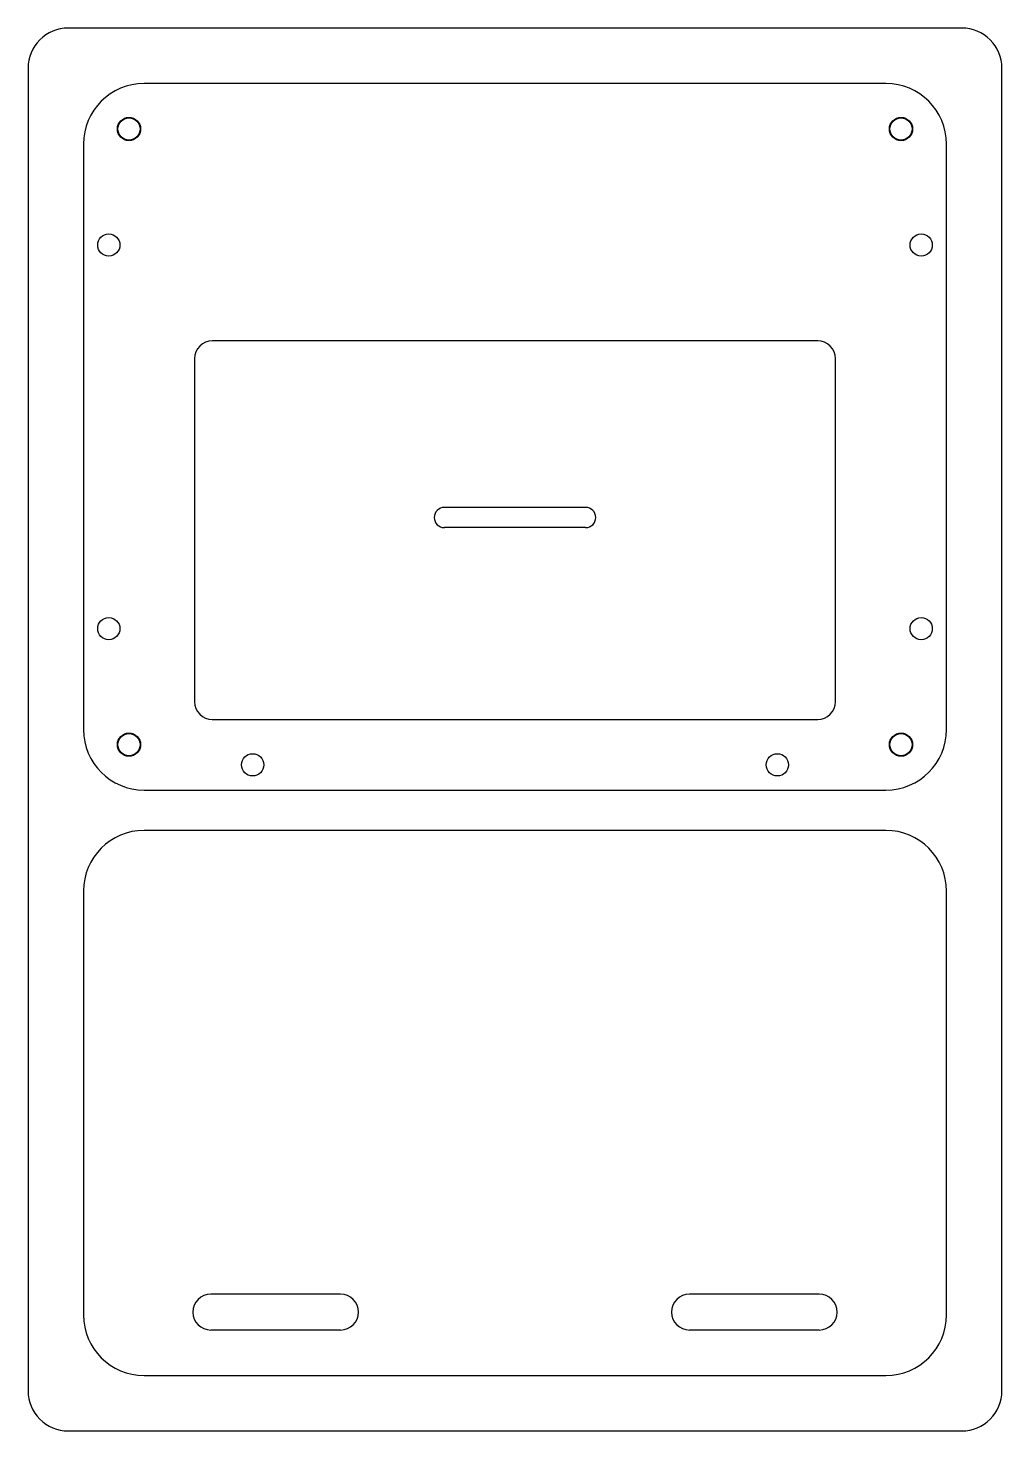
# Model space of a CAD drawing. Header units: millimetres. Extents: x -48 to 48, y -98 to 40.
import ezdxf

# ---------------------------------------------------------------- set-up
doc = ezdxf.new("R2010")
doc.units = ezdxf.units.MM
for name, color, linetype in [('Sketch', 7, 'CONTINUOUS'), ('Sketch001', 7, 'CONTINUOUS'), ('Sketch002', 7, 'CONTINUOUS')]:
    doc.layers.add(name, color=color, linetype=linetype)

msp = doc.modelspace()

# ---------------------------------------------------------------- linework, layer by layer
at = {"layer": 'Sketch'}
for p, q in [((36.75, 35), (-36.75, 35)), ((-42.75, 29), (-42.75, -29)), ((42.75, -29), (42.75, 29)), ((7, -7), (-7, -7)), ((7, -9), (-7, -9)), ((-36.75, -35), (36.75, -35))]:
    msp.add_line(p, q, dxfattribs=at)
for centre, radius in [((-38.25, 30.5), 1.15), ((38.25, 30.5), 1.15), ((-40.25, 19), 1.1), ((40.25, 19), 1.1), ((-40.25, -19), 1.1), ((40.25, -19), 1.1), ((-38.25, -30.5), 1.15), ((38.25, -30.5), 1.15), ((-26, -32.5), 1.1), ((26, -32.5), 1.1)]:
    msp.add_circle(centre, radius, dxfattribs=at)
for centre, radius, start, end in [((-36.75, 29), 6, 90, 180), ((36.75, 29), 6, 0, 90), ((-7, -8), 1, 90, -90), ((7, -8), 1, -90, 90), ((-36.75, -29), 6, 180, -90), ((36.75, -29), 6, -90, 0)]:
    msp.add_arc(centre, radius, start, end, dxfattribs=at)
at = {"layer": 'Sketch001'}
for p, q in [((44.25, 40.5), (-44.25, 40.5)), ((-48.25, 36.5), (-48.25, -94.5)), ((48.25, -94.5), (48.25, 36.5)), ((30, 9.5), (-30, 9.5)), ((-31.75, 7.75), (-31.75, -26.25)), ((31.75, -26.25), (31.75, 7.75)), ((-30, -28), (30, -28)), ((-17.28, -84.94), (-30.14, -84.94)), ((30.14, -84.94), (17.28, -84.94)), ((-17.28, -88.5), (-30.14, -88.5)), ((30.14, -88.5), (17.28, -88.5)), ((-44.25, -98.5), (44.25, -98.5))]:
    msp.add_line(p, q, dxfattribs=at)
for centre in [(-38.25, 30.5), (38.25, 30.5), (-38.25, -30.5), (38.25, -30.5)]:
    msp.add_circle(centre, 1.1, dxfattribs=at)
for centre, radius, start, end in [((-44.25, 36.5), 4, 90, 180), ((44.25, 36.5), 4, 0, 90), ((-30, 7.75), 1.75, 90, 180), ((30, 7.75), 1.75, 0, 90), ((-30, -26.25), 1.75, 180, -90), ((30, -26.25), 1.75, -90, 0), ((-30.14, -86.72), 1.78, 90, -90), ((-17.28, -86.72), 1.78, -90, 90), ((17.28, -86.72), 1.78, 90, -90), ((30.14, -86.72), 1.78, -90, 90), ((-44.25, -94.5), 4, 180, -90), ((44.25, -94.5), 4, -90, 0)]:
    msp.add_arc(centre, radius, start, end, dxfattribs=at)
at = {"layer": 'Sketch002'}
for p, q in [((36.75, -39), (-36.75, -39)), ((-42.75, -45), (-42.75, -87)), ((42.75, -87), (42.75, -45)), ((-36.75, -93), (36.75, -93))]:
    msp.add_line(p, q, dxfattribs=at)
for centre, start, end in [((-36.75, -45), 90, 180), ((36.75, -45), 0, 90), ((-36.75, -87), 180, -90), ((36.75, -87), -90, 0)]:
    msp.add_arc(centre, 6, start, end, dxfattribs=at)

doc.saveas('drawing.dxf')
